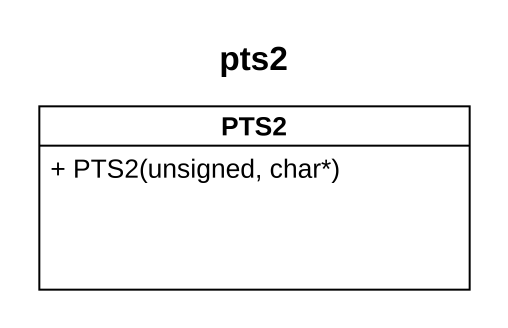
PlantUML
@startuml
title pts2
hide circle
hide empty members
skinparam classAttributeIconSize 0
class PTS2 {
  + PTS2(unsigned, char*)
}
@enduml
